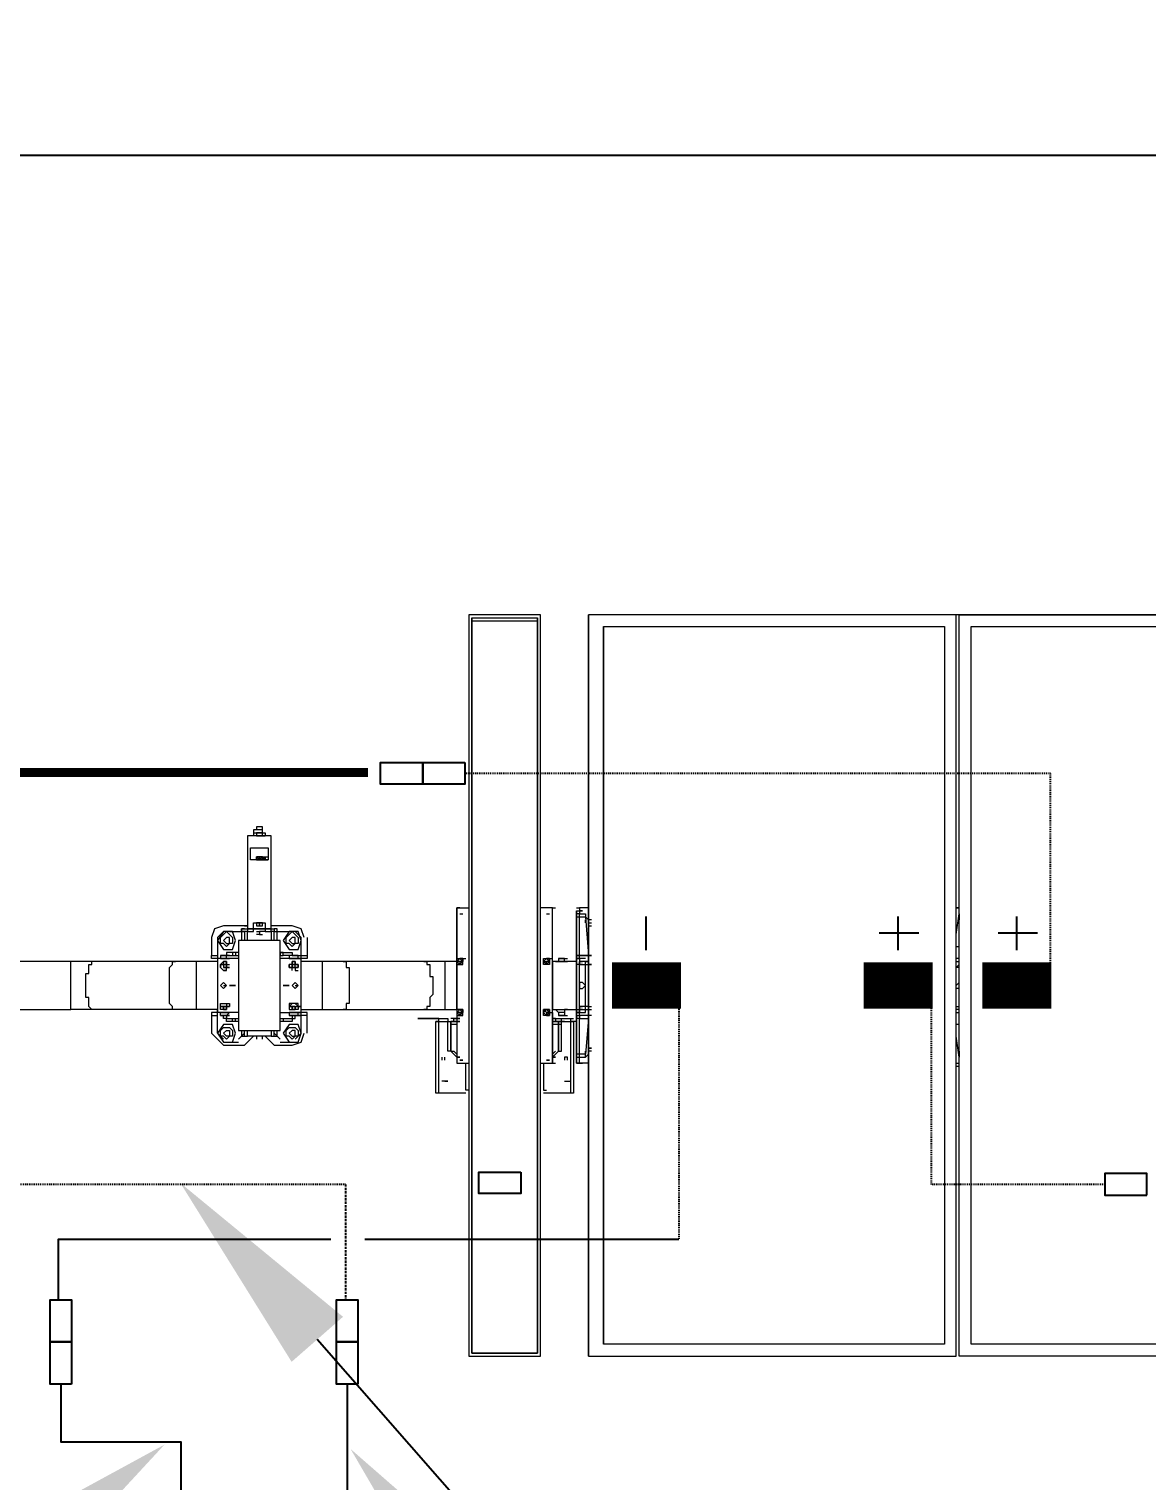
# Model space of a CAD drawing. Header units: feet. Extents: x -13743 to 68376, y -48 to 67763.
# Drawn here: x 4026 to 4147, y 4919.7 to 5076.9 of the extents above; entities that cross this region are included whole.
import ezdxf
from ezdxf import colors
from ezdxf.entities.mleader import LeaderData, LeaderLine
from ezdxf.lldxf.tags import DXFTag
from ezdxf.math import Vec2, Vec3

# ---------------------------------------------------------------- set-up
doc = ezdxf.new("R2010")
doc.units = ezdxf.units.FT
doc.header["$MEASUREMENT"] = 0
doc.linetypes.add('HIDDEN', pattern=[0.375, 0.25, -0.125])
for name, color, linetype in [('E-DC HARNESS-NEG', 170, 'DC HARNESS CABLE'), ('E-DC HARNESS-POS', 10, 'DC HARNESS CABLE'), ('E-HARN-COMP', 8, 'Continuous'), ('E-TRNK-CABL-NEG', 6, 'HIDDEN'), ('E-TRUNK-CABLE-POS', 6, 'HIDDEN'), ('G-ANNO-TEXT', 1, 'Continuous'), ('Polarity-Text', 7, 'Continuous')]:
    doc.layers.add(name, color=color, linetype=linetype)
doc.styles.add('NEI-A', font='arial.ttf')
doc.styles.get("Standard").update_dxf_attribs({"font": 'arial.ttf'})
tags = doc.linetypes.add('DC HARNESS CABLE', pattern='A,0.5,-0.2,["DH",Standard,S=0.1,R=0,X=-0.1,Y=-0.05],-0.2', length=0.9).pattern_tags.tags
tags[6] = DXFTag(74, 10)

# ---------------------------------------------------------------- blocks, each defined once
blk = doc.blocks.new('A$C47dfd34d')
at = {"lineweight": 5}
for points in [[(10.10292, 0.41332), (10.10292, 0), (10.14292, 0), (10.14292, 0.41332)], [(10.16959, 0.41332), (10.16959, 0), (10.37458, 0), (10.37458, 0.41332)], [(10.16959, 0), (10.16959, 0.41332)], [(10.58124, 0.41332), (10.58124, 0), (10.37624, 0), (10.37624, 0.41332)], [(10.36791, 0.40665), (10.36791, 0.00667), (10.17792, 0.00667), (10.17792, 0.40665)], [(10.17792, 0.00667), (10.17792, 0.40665)], [(10.38291, 0.40665), (10.57457, 0.40665), (10.57457, 0.00667), (10.38291, 0.00667)], [(9.98126, 0.28166), (9.98126, 0.28332), (9.99126, 0.28332), (9.99126, 0.27666), (9.98126, 0.27666)], [(9.98459, 0.27832), (9.98626, 0.27666), (9.98459, 0.27832), (9.98626, 0.27832)], [(9.98626, 0.27666), (9.98793, 0.27666), (9.98626, 0.27666), (9.98626, 0.27832), (9.98793, 0.27832), (9.98793, 0.27666), (9.98959, 0.27666), (9.98959, 0.27832), (9.98959, 0.27666), (9.98793, 0.27666), (9.98793, 0.27832), (9.98626, 0.27832)], [(9.98626, 0.27832), (9.98626, 0.27666)], [(9.98959, 0.27832), (9.98793, 0.27666), (9.98793, 0.27832)], [(9.98959, 0.27832), (9.98959, 0.27666), (9.98959, 0.27832), (9.98959, 0.27666), (9.98959, 0.27832), (9.98959, 0.27666)], [(9.99126, 0.27666), (9.98959, 0.27666)], [(10.37624, 0.24999), (10.37458, 0.24999)], [(9.97126, 0.23666), (9.96626, 0.23666), (9.96293, 0.23166), (9.96626, 0.22666), (9.97126, 0.22666), (9.97293, 0.23166)], [(9.96626, 0.22999), (9.96459, 0.22999), (9.96459, 0.23166), (9.96459, 0.23332), (9.96626, 0.23499), (9.96793, 0.23666), (9.96959, 0.23499), (9.97126, 0.23332), (9.97126, 0.23166), (9.97126, 0.22999), (9.96959, 0.22999), (9.96959, 0.23166), (9.96959, 0.23332), (9.96793, 0.23332), (9.96626, 0.23166), (9.96793, 0.22999), (9.96959, 0.22999), (9.96793, 0.22832)], [(9.98793, 0.23999), (9.98793, 0.24166), (9.98459, 0.24166), (9.98459, 0.23999), (9.98626, 0.23999)], [(9.98626, 0.24166), (9.98626, 0.23999)], [(9.99126, 0.23832), (9.98959, 0.23832)], [(10.00793, 0.23666), (10.00293, 0.23666), (9.99959, 0.23166), (10.00293, 0.22666), (10.00793, 0.22666), (10.00959, 0.23166)], [(10.00459, 0.22999), (10.00626, 0.22999), (10.00459, 0.22832), (10.00293, 0.22999), (10.00126, 0.22999), (10.00126, 0.23166), (10.00126, 0.23332), (10.00293, 0.23499), (10.00459, 0.23666), (10.00626, 0.23499), (10.00793, 0.23332), (10.00793, 0.23166), (10.00793, 0.22999), (10.00626, 0.22999), (10.00626, 0.23166), (10.00626, 0.23332), (10.00459, 0.23332), (10.00293, 0.23166)], [(10.16292, 0.24166), (10.16292, 0.23999)], [(9.99793, 0.18166), (9.99793, 0.23166), (9.97459, 0.23166), (9.97459, 0.18166)], [(9.96626, 0.22166), (9.96459, 0.22166)], [(9.96793, 0.22166), (9.96459, 0.22166)], [(9.96626, 0.21832), (9.96793, 0.21832), (9.96626, 0.21832), (9.96626, 0.21999), (9.96793, 0.21999), (9.96793, 0.21832)], [(9.96793, 0.22166), (9.96959, 0.22166)], [(9.99793, 0.22332), (9.99959, 0.22332), (9.99959, 0.22499), (9.99793, 0.22499)], [(10.00459, 0.22166), (10.00293, 0.22166)], [(10.00793, 0.22166), (10.00293, 0.22166)], [(10.00626, 0.22332), (10.00459, 0.22332), (10.00626, 0.22332), (10.00793, 0.22332), (10.00459, 0.22332)], [(10.00459, 0.21832), (10.00459, 0.21999), (10.00626, 0.21999), (10.00626, 0.21832)], [(10.00959, 0.22166), (10.00793, 0.22166)], [(10.09792, 0.22166), (10.09626, 0.21999), (10.09792, 0.21832), (10.09959, 0.21999)], [(10.09959, 0.21999), (10.09792, 0.21999)], [(10.14459, 0.21999), (10.14459, 0.22166), (10.14625, 0.22166), (10.14459, 0.21999), (10.14625, 0.21999), (10.14792, 0.21999), (10.14625, 0.21999), (10.14792, 0.21999), (10.14625, 0.21999), (10.14792, 0.21999), (10.14792, 0.21832), (10.14625, 0.21832), (10.14459, 0.21832)], [(10.14625, 0.22166), (10.14459, 0.21999), (10.14625, 0.21832), (10.14792, 0.21999)], [(10.14792, 0.21999), (10.14792, 0.22166), (10.14792, 0.21999), (10.14625, 0.21999), (10.14792, 0.21999), (10.14792, 0.21832), (10.14625, 0.21832), (10.14625, 0.21999)], [(10.15125, 0.21999), (10.15292, 0.21999)], [(10.15792, 0.21999), (10.15625, 0.21999)], [(9.96459, 0.21666), (9.96459, 0.21832)], [(10.00293, 0.21666), (10.00293, 0.21832)], [(10.00459, 0.21832), (10.00626, 0.21832), (10.00793, 0.21832), (10.00793, 0.21666), (10.00793, 0.21832), (10.00626, 0.21832)], [(9.96626, 0.20832), (9.96459, 0.20666), (9.96626, 0.20499), (9.96793, 0.20666)], [(9.96626, 0.20832), (9.96459, 0.20666), (9.96626, 0.20499), (9.96793, 0.20666)], [(9.96626, 0.20832), (9.96459, 0.20666), (9.96626, 0.20499), (9.96793, 0.20666)], [(9.96626, 0.20832), (9.96459, 0.20666), (9.96626, 0.20499), (9.96793, 0.20666)], [(10.00626, 0.20832), (10.00459, 0.20666), (10.00626, 0.20499), (10.00793, 0.20666)], [(10.00626, 0.20832), (10.00459, 0.20666), (10.00626, 0.20499), (10.00793, 0.20666)], [(10.00626, 0.20832), (10.00459, 0.20666), (10.00626, 0.20499), (10.00793, 0.20666)], [(10.00626, 0.20832), (10.00459, 0.20666), (10.00626, 0.20499), (10.00793, 0.20666)], [(10.16625, 0.20832), (10.16459, 0.20832), (10.16459, 0.20499), (10.16625, 0.20499), (10.16792, 0.20666)], [(9.96626, 0.19333), (9.96793, 0.19333), (9.96793, 0.19499), (9.96626, 0.19499), (9.96459, 0.19499), (9.96626, 0.19499)], [(9.96626, 0.19333), (9.96459, 0.19333), (9.96459, 0.19499), (9.96793, 0.19499), (9.96793, 0.19333)], [(9.96626, 0.19499), (9.96793, 0.19499), (9.96793, 0.19333), (9.96626, 0.19333)], [(10.00793, 0.19499), (10.00626, 0.19666), (10.00459, 0.19666), (10.00293, 0.19499), (10.00293, 0.19333), (10.00626, 0.19333), (10.00626, 0.19499)], [(10.00793, 0.19499), (10.00793, 0.19666), (10.00293, 0.19666), (10.00293, 0.19499)], [(10.00459, 0.19333), (10.00459, 0.19499), (10.00626, 0.19499), (10.00626, 0.19333)], [(10.00959, 0.19499), (10.00793, 0.19499)], [(9.99793, 0.18833), (9.99959, 0.18833), (9.99959, 0.18666), (9.99793, 0.18666)], [(10.00793, 0.18999), (10.00959, 0.18999), (10.00793, 0.18999), (10.00793, 0.19166), (10.00959, 0.19166), (10.00793, 0.19166), (10.00626, 0.19166), (10.00459, 0.19166), (10.00293, 0.19166), (10.00293, 0.18999), (10.00793, 0.18999), (10.00459, 0.18999), (10.00459, 0.18833), (10.00626, 0.18833), (10.00626, 0.18999), (10.00459, 0.18999), (10.00293, 0.18999)], [(10.08626, 0.18666), (10.08459, 0.18666)], [(10.09292, 0.18666), (10.09292, 0.16999), (10.09126, 0.16999), (10.09126, 0.18666)], [(10.09459, 0.18833), (10.09626, 0.18833)], [(10.09626, 0.18666), (10.09459, 0.18666), (10.09459, 0.18833), (10.09626, 0.18833)], [(10.09792, 0.19333), (10.09626, 0.19166), (10.09792, 0.18999), (10.09959, 0.19166)], [(10.14625, 0.19333), (10.14459, 0.19166), (10.14625, 0.18999), (10.14792, 0.19166)], [(10.15292, 0.18666), (10.15125, 0.18666), (10.14959, 0.18666)], [(10.15292, 0.18666), (10.15125, 0.18666)], [(10.15459, 0.18999), (10.15625, 0.18999), (10.15292, 0.18999)], [(10.15459, 0.18666), (10.15625, 0.18666), (10.15459, 0.18666), (10.15292, 0.18666)], [(10.16292, 0.19166), (10.16292, 0.18999)], [(9.97126, 0.18499), (9.96626, 0.18499), (9.96293, 0.17999), (9.96626, 0.17499), (9.97126, 0.17499), (9.97293, 0.17999)], [(9.96959, 0.17999), (9.96959, 0.17833), (9.96793, 0.17666), (9.96626, 0.17833), (9.96459, 0.17833), (9.96459, 0.17999), (9.96459, 0.18166), (9.96626, 0.18333), (9.96793, 0.18333), (9.96959, 0.18333), (9.97126, 0.18166), (9.97126, 0.17999), (9.97126, 0.17833), (9.96959, 0.17833), (9.96793, 0.17833), (9.96626, 0.17999), (9.96793, 0.18166), (9.96959, 0.18166)], [(10.00793, 0.18499), (10.00293, 0.18499), (9.99959, 0.17999), (10.00293, 0.17499), (10.00793, 0.17499), (10.00959, 0.17999)], [(10.00626, 0.17833), (10.00459, 0.17666), (10.00293, 0.17833), (10.00126, 0.17833), (10.00126, 0.17999), (10.00126, 0.18166), (10.00293, 0.18333), (10.00626, 0.18333), (10.00793, 0.18166), (10.00793, 0.17999), (10.00793, 0.17833), (10.00626, 0.17833), (10.00626, 0.17999), (10.00626, 0.18166), (10.00459, 0.18166), (10.00293, 0.17999), (10.00459, 0.17833)], [(10.16292, 0.17333), (10.16292, 0.17166), (10.16292, 0.16333)], [(10.17125, 0.17166), (10.16959, 0.17166)], [(10.09959, 0.16499), (10.09792, 0.16499)], [(10.14792, 0.16499), (10.14625, 0.16499)], [(10.16459, 0.16333), (10.16292, 0.16333), (10.16459, 0.16333), (10.16625, 0.16333)], [(10.14125, 0.00167), (10.10459, 0.00167)]]:
    blk.add_lwpolyline(points, close=True, dxfattribs=at)
for points in [[(11.61119, 0.41332), (10.16959, 0.41332)], [(10.10459, 0.40998), (10.10459, 0.00167), (10.10459, 0.41165), (10.10459, 0.40998), (10.14125, 0.40998)], [(10.10459, 0.41165), (10.14125, 0.41165)], [(10.14125, 0.41165), (10.14125, 0.00167), (10.14125, 0.41165)], [(9.98293, 0.29165), (9.98959, 0.29165), (9.98959, 0.28999), (9.98793, 0.28999), (9.98959, 0.28999), (9.98793, 0.28999), (9.98793, 0.29165), (9.98793, 0.29332), (9.98793, 0.29499), (9.98459, 0.29499), (9.98459, 0.29332)], [(9.98793, 0.29332), (9.98293, 0.29332), (9.98293, 0.29165), (9.98293, 0.28999)], [(9.98626, 0.29165), (9.98793, 0.29165), (9.98459, 0.29165), (9.98459, 0.28999), (9.98626, 0.28999), (9.98459, 0.28999), (9.98626, 0.28999), (9.98793, 0.28999), (9.98959, 0.28999), (9.98793, 0.28999), (9.98959, 0.28999), (9.98793, 0.28999), (9.98959, 0.28999), (9.98793, 0.28999), (9.98626, 0.28999), (9.98793, 0.28999), (9.98626, 0.28999), (9.98459, 0.28999), (9.98626, 0.28999), (9.98459, 0.28999), (9.98626, 0.28999), (9.98459, 0.28999)], [(9.98959, 0.23666), (9.99293, 0.23666), (9.99293, 0.23832), (9.99293, 0.28999), (9.97959, 0.28999), (9.97959, 0.23832), (9.98126, 0.23832)], [(9.98626, 0.28999), (9.98459, 0.28999), (9.98626, 0.28999)], [(9.98626, 0.27832), (9.98459, 0.27832)], [(9.98459, 0.27666), (9.98459, 0.27832)], [(9.98459, 0.27666), (9.98459, 0.27832), (9.98459, 0.27666)], [(9.98459, 0.27832), (9.98626, 0.27832)], [(9.98459, 0.27666), (9.98626, 0.27666)], [(9.98626, 0.27666), (9.98626, 0.27832), (9.98626, 0.27666)], [(9.98626, 0.27832), (9.98793, 0.27832)], [(9.98626, 0.27832), (9.98793, 0.27832)], [(9.98626, 0.27832), (9.98793, 0.27832)], [(9.98626, 0.27832), (9.98793, 0.27832)], [(9.98626, 0.27666), (9.98626, 0.27832)], [(9.98626, 0.27666), (9.98793, 0.27832), (9.98626, 0.27832)], [(9.98626, 0.27666), (9.98793, 0.27666)], [(9.98626, 0.27666), (9.98793, 0.27666)], [(9.98626, 0.27666), (9.98793, 0.27666)], [(9.98793, 0.27832), (9.98793, 0.27666), (9.98793, 0.27832)], [(9.98793, 0.27832), (9.98959, 0.27832), (9.98793, 0.27666), (9.98959, 0.27666), (9.98793, 0.27666)], [(9.98793, 0.27666), (9.98793, 0.27832), (9.98793, 0.27666), (9.98793, 0.27832), (9.98793, 0.27666), (9.98959, 0.27832)], [(9.98793, 0.27832), (9.98959, 0.27832)], [(9.98793, 0.27832), (9.98959, 0.27832)], [(9.98793, 0.27666), (9.98959, 0.27666)], [(9.98793, 0.27666), (9.98959, 0.27666)], [(9.98793, 0.27666), (9.98959, 0.27666), (9.98793, 0.27666)], [(9.98959, 0.27832), (9.98959, 0.27666), (9.98959, 0.27832)], [(9.98959, 0.27666), (9.98959, 0.27832), (9.98959, 0.27666)], [(9.98959, 0.27832), (9.99126, 0.27832)], [(9.98959, 0.27832), (9.99126, 0.27832)], [(10.09792, 0.24999), (10.09626, 0.24999), (10.09626, 0.16333), (10.09792, 0.16333)], [(10.09626, 0.22166), (10.09626, 0.24999), (10.10292, 0.24999)], [(10.09792, 0.24666), (10.09959, 0.24666)], [(10.14292, 0.16333), (10.14959, 0.16333), (10.14959, 0.24999), (10.14292, 0.24999)], [(10.14625, 0.22166), (10.14792, 0.22166), (10.14625, 0.22166), (10.14792, 0.22166), (10.14959, 0.22166), (10.14959, 0.24999), (10.15125, 0.24999)], [(10.14625, 0.24666), (10.14792, 0.24666)], [(10.16292, 0.24999), (10.16459, 0.24999), (10.16459, 0.24666), (10.16292, 0.24666)], [(10.16292, 0.24166), (10.16292, 0.24832), (10.16292, 0.24166)], [(10.16292, 0.24832), (10.16459, 0.24832), (10.16625, 0.24832), (10.16459, 0.24832)], [(10.16292, 0.24499), (10.16459, 0.24499), (10.16459, 0.24666), (10.16792, 0.24666), (10.16792, 0.24499), (10.16959, 0.22332), (10.16459, 0.22332), (10.16292, 0.22332), (10.16459, 0.22332), (10.16459, 0.24499), (10.16792, 0.24499), (10.16959, 0.24332), (10.16959, 0.22832)], [(10.16959, 0.24999), (10.16459, 0.24999)], [(10.16792, 0.24166), (10.16792, 0.24332)], [(10.17125, 0.24332), (10.16959, 0.24332), (10.16959, 0.24166), (10.16959, 0.23999), (10.17125, 0.23999)], [(10.37458, 0.23499), (10.37624, 0.24666), (10.37624, 0.24332)], [(9.96626, 0.23666), (9.96293, 0.23332), (9.96293, 0.21999), (9.95126, 0.21999), (9.9396, 0.21999), (9.89293, 0.21999), (9.88126, 0.21999)], [(9.97793, 0.23999), (9.97959, 0.23999), (9.96626, 0.23999), (9.96126, 0.23832), (9.95959, 0.23332), (9.95959, 0.22332), (9.96293, 0.22332)], [(9.96959, 0.23666), (9.97459, 0.23666), (9.97626, 0.23666), (9.97793, 0.23666), (9.97793, 0.23166)], [(9.97793, 0.23832), (9.97626, 0.23832), (9.97959, 0.23832), (9.97959, 0.23666), (9.98293, 0.23666), (9.98293, 0.23832), (9.98293, 0.24166), (9.98959, 0.24166), (9.98959, 0.23832), (9.98293, 0.23832), (9.98959, 0.23832), (9.98959, 0.23666), (9.98793, 0.23666), (9.98626, 0.23666), (9.98626, 0.23499), (9.98793, 0.23499)], [(9.97959, 0.23166), (9.97959, 0.23666), (9.97626, 0.23666), (9.97626, 0.23832), (9.97626, 0.23666), (9.97626, 0.23166)], [(9.97959, 0.23832), (9.98293, 0.23832), (9.97959, 0.23832)], [(9.98293, 0.23832), (9.98459, 0.23832)], [(9.98459, 0.23666), (9.98626, 0.23666), (9.98626, 0.23499), (9.98459, 0.23499)], [(9.99293, 0.23832), (9.98959, 0.23832), (9.99293, 0.23832)], [(10.01126, 0.23332), (10.00959, 0.23832), (10.00459, 0.23999), (9.99459, 0.23999), (9.99293, 0.23999)], [(9.99293, 0.23832), (9.99459, 0.23832), (9.99459, 0.23666), (9.99293, 0.23666), (9.99293, 0.23166)], [(9.99626, 0.23166), (9.99626, 0.23666), (9.99626, 0.23832), (9.99459, 0.23832)], [(9.99459, 0.23166), (9.99459, 0.23666), (9.99626, 0.23666), (9.99793, 0.23666), (10.00293, 0.23666)], [(10.00626, 0.17666), (10.00959, 0.17999), (10.00959, 0.19333), (10.02126, 0.19333), (10.03293, 0.19333), (10.07792, 0.19333), (10.08959, 0.19333), (10.09626, 0.19333), (10.09626, 0.19166), (10.09626, 0.18999), (10.09792, 0.18999), (10.09959, 0.18999), (10.09959, 0.19166), (10.09959, 0.19333), (10.09792, 0.19333), (10.09959, 0.19333), (10.09959, 0.19166), (10.09792, 0.19166), (10.09792, 0.18999), (10.09959, 0.18999), (10.09959, 0.19166), (10.09792, 0.19166), (10.09959, 0.19166), (10.09792, 0.19166), (10.09959, 0.19166), (10.09792, 0.19166), (10.09959, 0.19166), (10.09792, 0.19166), (10.09626, 0.19166), (10.09792, 0.19333), (10.09626, 0.19333), (10.09626, 0.21999), (10.09626, 0.21832), (10.09792, 0.21832), (10.09959, 0.21832), (10.09959, 0.21999), (10.09959, 0.22166), (10.09792, 0.22166), (10.09626, 0.21999), (10.08959, 0.21999), (10.07792, 0.21999), (10.03293, 0.21999), (10.00959, 0.21999), (10.00959, 0.23332), (10.00626, 0.23666)], [(10.16292, 0.22166), (10.16292, 0.23999), (10.16292, 0.22166)], [(10.16959, 0.24166), (10.17125, 0.24166)], [(10.16959, 0.23999), (10.16959, 0.23499)], [(10.01293, 0.23332), (10.01293, 0.22332), (10.01293, 0.22166), (10.00959, 0.22166)], [(10.37458, 0.22832), (10.37624, 0.22832)], [(9.84293, 0.19333), (9.84127, 0.19333), (9.84127, 0.19166), (9.8446, 0.19166), (9.84627, 0.19333), (9.8446, 0.19333), (9.88126, 0.19333), (9.88126, 0.21999), (9.8446, 0.21999), (9.8446, 0.22166), (9.84293, 0.22166), (9.8446, 0.22166), (9.84127, 0.22166), (9.8446, 0.22166), (9.84627, 0.22166), (9.8446, 0.22166), (9.84627, 0.22166)], [(9.89293, 0.19333), (9.89126, 0.19499), (9.89126, 0.19999), (9.8896, 0.19999), (9.8896, 0.20166), (9.8896, 0.20333), (9.8896, 0.20499), (9.8896, 0.20666), (9.8896, 0.20832), (9.8896, 0.20999), (9.8896, 0.21166), (9.8896, 0.21332), (9.89126, 0.21332), (9.89126, 0.21499), (9.89126, 0.21666), (9.89126, 0.21832), (9.89293, 0.21832), (9.89293, 0.21999)], [(9.9396, 0.19333), (9.93793, 0.19333), (9.93793, 0.19499), (9.93626, 0.19666), (9.93626, 0.19833), (9.93626, 0.19999), (9.93626, 0.20166), (9.93626, 0.20333), (9.93626, 0.20499), (9.93626, 0.20666), (9.93626, 0.20832), (9.93626, 0.20999), (9.93626, 0.21166), (9.93626, 0.21332), (9.93626, 0.21499), (9.93626, 0.21666), (9.93793, 0.21832), (9.93793, 0.21999), (9.9396, 0.21999)], [(9.95126, 0.19333), (9.95126, 0.21999)], [(9.97459, 0.22166), (9.96793, 0.22166), (9.96793, 0.22332), (9.96959, 0.22332), (9.96793, 0.22332), (9.96626, 0.22332), (9.96459, 0.22332), (9.96459, 0.22166), (9.96293, 0.22166), (9.96293, 0.19166), (9.95959, 0.19166), (9.95959, 0.18999), (9.96293, 0.18999)], [(9.96293, 0.22166), (9.95959, 0.22166), (9.95959, 0.22332)], [(9.96793, 0.22332), (9.96459, 0.22332), (9.96793, 0.22332), (9.96626, 0.22332)], [(9.96793, 0.22166), (9.96459, 0.22166), (9.96959, 0.22166)], [(9.96626, 0.21666), (9.96793, 0.21666), (9.96626, 0.21666), (9.96793, 0.21666), (9.96793, 0.21832), (9.96793, 0.21999), (9.96626, 0.21999), (9.96459, 0.21832), (9.96626, 0.21832), (9.96626, 0.21666), (9.96793, 0.21666), (9.96793, 0.21832), (9.96626, 0.21832), (9.96793, 0.21832), (9.96793, 0.21666)], [(9.97126, 0.22499), (9.96793, 0.22499), (9.96793, 0.22332), (9.97126, 0.22332)], [(9.97293, 0.22499), (9.97126, 0.22499), (9.97126, 0.22332), (9.97293, 0.22332)], [(9.97459, 0.22499), (9.97293, 0.22499), (9.97293, 0.22332), (9.97459, 0.22332)], [(9.99793, 0.22499), (9.99959, 0.22499), (10.00459, 0.22499), (10.00459, 0.22332), (9.99959, 0.22332)], [(10.00793, 0.22332), (10.00293, 0.22332), (10.00293, 0.22166), (9.99793, 0.22166)], [(10.00293, 0.22166), (10.00793, 0.22166)], [(10.00459, 0.21499), (10.00459, 0.21666), (10.00293, 0.21666), (10.00459, 0.21666), (10.00626, 0.21666), (10.00626, 0.21832), (10.00793, 0.21832), (10.00626, 0.21832), (10.00626, 0.21999), (10.00459, 0.21999), (10.00459, 0.21666), (10.00626, 0.21666), (10.00459, 0.21666), (10.00459, 0.21832), (10.00293, 0.21832)], [(10.00626, 0.22166), (10.00459, 0.22166)], [(10.01293, 0.17999), (10.01293, 0.18999), (10.01293, 0.19166), (10.00959, 0.19166), (10.00959, 0.22166), (10.00793, 0.22166), (10.00793, 0.22332), (10.00959, 0.22332), (10.01293, 0.22332)], [(10.02126, 0.21999), (10.02126, 0.19333)], [(10.03293, 0.21999), (10.03459, 0.21999), (10.03459, 0.21666), (10.03626, 0.21666), (10.03626, 0.21499), (10.03626, 0.21332), (10.03626, 0.21166), (10.03626, 0.20999), (10.03626, 0.20832), (10.03626, 0.20666), (10.03626, 0.20499), (10.03626, 0.20333), (10.03626, 0.20166), (10.03626, 0.19999), (10.03626, 0.19833), (10.03626, 0.19666), (10.03459, 0.19666), (10.03459, 0.19499), (10.03459, 0.19333), (10.03293, 0.19333)], [(10.07792, 0.21999), (10.07959, 0.21999), (10.07959, 0.21832), (10.08126, 0.21832), (10.08126, 0.21666), (10.08126, 0.21499), (10.08126, 0.21332), (10.08126, 0.21166), (10.08292, 0.21166), (10.08292, 0.20999), (10.08292, 0.20832), (10.08292, 0.20666), (10.08292, 0.20499), (10.08292, 0.20333), (10.08292, 0.20166), (10.08126, 0.19999), (10.08126, 0.19833), (10.08126, 0.19666), (10.08126, 0.19499), (10.07959, 0.19499), (10.07959, 0.19333), (10.07792, 0.19333)], [(10.08959, 0.21999), (10.08959, 0.19333)], [(10.09959, 0.22166), (10.09959, 0.21999), (10.09792, 0.21999), (10.09792, 0.21832), (10.09959, 0.21832), (10.09959, 0.21999), (10.09792, 0.21999), (10.09626, 0.21999), (10.09626, 0.22166), (10.09792, 0.22166), (10.09959, 0.22166), (10.10126, 0.22166)], [(10.09626, 0.22166), (10.09626, 0.22166)], [(10.09626, 0.21999), (10.09626, 0.21999)], [(10.09792, 0.22166), (10.09792, 0.22166)], [(10.09792, 0.21999), (10.09959, 0.21999)], [(10.09792, 0.21999), (10.09959, 0.21999)], [(10.09792, 0.21999), (10.09959, 0.21999)], [(10.09792, 0.21999), (10.09959, 0.21999)], [(10.09959, 0.22166), (10.09959, 0.22166)], [(10.09959, 0.21999), (10.09959, 0.21999)], [(10.14459, 0.22166), (10.14459, 0.22166)], [(10.14459, 0.21999), (10.14459, 0.21999)], [(10.14625, 0.22166), (10.14625, 0.22166)], [(10.14792, 0.22166), (10.14792, 0.22166)], [(10.14792, 0.21999), (10.14792, 0.21999)], [(10.15625, 0.22166), (10.15459, 0.22166), (10.15292, 0.22166), (10.15459, 0.22166), (10.15292, 0.22166), (10.15625, 0.22166), (10.15292, 0.22166), (10.15292, 0.21999), (10.15625, 0.21999), (10.15125, 0.21999), (10.14959, 0.21999), (10.14959, 0.19333), (10.15125, 0.19333), (10.15625, 0.19333)], [(10.15125, 0.21999), (10.15625, 0.21999)], [(10.16292, 0.21999), (10.15625, 0.21999), (10.15625, 0.22166), (10.15792, 0.22166)], [(10.16292, 0.22166), (10.16292, 0.21999), (10.16292, 0.22166)], [(10.16792, 0.22166), (10.16459, 0.22166), (10.16292, 0.22166), (10.16459, 0.22166), (10.16459, 0.21832), (10.16292, 0.21832)], [(10.16959, 0.16333), (10.16459, 0.16333), (10.16459, 0.16666), (10.16792, 0.16666), (10.16792, 0.16833), (10.16459, 0.16833), (10.16459, 0.18833), (10.16292, 0.18833), (10.16292, 0.18999), (10.16459, 0.18999), (10.16459, 0.19166), (10.16792, 0.19166), (10.16792, 0.21999), (10.16959, 0.21999), (10.16459, 0.21999), (10.16625, 0.21999)], [(10.16292, 0.21999), (10.16292, 0.19333), (10.16292, 0.21999)], [(10.16459, 0.22166), (10.16459, 0.22332), (10.16625, 0.22332)], [(10.16459, 0.22332), (10.16959, 0.22332), (10.17125, 0.22332), (10.16959, 0.22332), (10.16959, 0.21999), (10.16959, 0.21832), (10.17125, 0.21832)], [(10.16959, 0.19499), (10.16459, 0.19499), (10.16459, 0.21832), (10.16625, 0.21832), (10.16459, 0.21832), (10.16459, 0.21999)], [(10.37624, 0.22166), (10.37458, 0.22166)], [(10.37458, 0.21999), (10.37624, 0.21999)], [(9.96626, 0.21499), (9.96459, 0.21666)], [(9.96793, 0.21499), (9.96626, 0.21499), (9.96793, 0.21499), (9.96793, 0.21666), (9.96959, 0.21666), (9.96793, 0.21666), (9.96793, 0.21832), (9.96959, 0.21832)], [(9.96626, 0.21666), (9.96626, 0.21666)], [(10.00459, 0.21666), (10.00626, 0.21666), (10.00793, 0.21666), (10.00626, 0.21666), (10.00626, 0.21499), (10.00793, 0.21499)], [(10.00626, 0.21832), (10.00793, 0.21832)], [(10.00626, 0.21666), (10.00626, 0.21666)], [(10.09626, 0.21832), (10.09626, 0.21832)], [(10.09792, 0.21832), (10.09792, 0.21832)], [(10.09959, 0.21832), (10.09959, 0.21832)], [(10.14459, 0.21832), (10.14459, 0.21832)], [(10.14625, 0.21832), (10.14625, 0.21832)], [(10.14792, 0.21832), (10.14792, 0.21832)], [(10.16625, 0.21832), (10.16459, 0.21832), (10.16959, 0.21832), (10.17125, 0.21832), (10.16959, 0.21832)], [(10.37624, 0.21666), (10.37458, 0.21666), (10.37624, 0.21832)], [(9.96626, 0.20666), (9.96793, 0.20666)], [(9.97293, 0.20666), (9.96959, 0.20666), (9.97293, 0.20666)], [(10.00293, 0.20666), (9.99959, 0.20666), (10.00293, 0.20666)], [(10.00626, 0.20666), (10.00793, 0.20666)], [(10.37458, 0.20666), (10.37624, 0.20832)], [(10.37624, 0.20499), (10.37458, 0.20499)], [(9.96793, 0.19333), (9.96793, 0.19499), (9.96959, 0.19499), (9.96793, 0.19499), (9.96459, 0.19499), (9.96459, 0.19666), (9.96793, 0.19666), (9.96793, 0.19499), (9.96626, 0.19499)], [(9.96459, 0.19666), (9.96793, 0.19666)], [(9.96459, 0.19499), (9.96459, 0.19666), (9.96959, 0.19666), (9.96959, 0.19499), (9.96793, 0.19499)], [(10.00626, 0.19499), (10.00793, 0.19499), (10.00793, 0.19333), (10.00626, 0.19333), (10.00459, 0.19333), (10.00459, 0.19499), (10.00626, 0.19499), (10.00459, 0.19499), (10.00293, 0.19499), (10.00459, 0.19499), (10.00459, 0.19333)], [(10.00793, 0.19666), (10.00459, 0.19666)], [(10.15125, 0.19333), (10.15625, 0.19333), (10.16292, 0.19333), (10.16459, 0.19333), (10.16459, 0.19499), (10.16625, 0.19499), (10.16459, 0.19499), (10.16459, 0.19333), (10.16459, 0.19166), (10.16292, 0.19166), (10.16459, 0.19166), (10.16459, 0.19333)], [(10.16625, 0.19333), (10.16459, 0.19333), (10.16959, 0.19333), (10.16959, 0.19499), (10.17125, 0.19499)], [(10.37458, 0.19499), (10.37624, 0.19499)], [(9.96626, 0.17666), (9.96293, 0.17999), (9.96293, 0.19333), (9.9396, 0.19333), (9.89293, 0.19333), (9.88126, 0.19333)], [(9.95959, 0.18999), (9.95959, 0.17999), (9.96626, 0.17333), (9.97793, 0.17333), (9.98293, 0.17833)], [(9.96793, 0.18999), (9.96459, 0.18999), (9.96626, 0.18999), (9.96459, 0.18999), (9.96459, 0.19166), (9.96626, 0.19166), (9.96793, 0.19166), (9.96459, 0.19166), (9.96293, 0.19166)], [(9.96959, 0.19166), (9.96459, 0.19166), (9.96626, 0.19166)], [(9.96459, 0.18999), (9.96793, 0.18999), (9.96459, 0.18999)], [(9.97459, 0.19166), (9.96793, 0.19166), (9.96959, 0.19166), (9.96793, 0.18999), (9.96959, 0.18999), (9.96793, 0.18999), (9.96793, 0.18833), (9.96626, 0.18833), (9.96626, 0.18999)], [(9.97126, 0.18666), (9.96793, 0.18666), (9.96793, 0.18833), (9.97126, 0.18833)], [(9.97293, 0.18666), (9.97126, 0.18666), (9.97126, 0.18833), (9.97293, 0.18833)], [(9.97459, 0.18666), (9.97293, 0.18666), (9.97293, 0.18833), (9.97459, 0.18833)], [(9.99793, 0.19166), (10.00293, 0.19166), (10.00793, 0.19166), (10.00293, 0.19166)], [(9.99959, 0.18833), (10.00459, 0.18833), (10.00459, 0.18666), (9.99959, 0.18666), (9.99793, 0.18666)], [(10.01293, 0.18999), (10.00959, 0.18999)], [(10.07459, 0.18833), (10.07626, 0.18833), (10.07459, 0.18833)], [(10.07626, 0.18833), (10.07792, 0.18833)], [(10.08292, 0.18833), (10.07626, 0.18833), (10.08292, 0.18833)], [(10.08292, 0.18833), (10.08626, 0.18833), (10.08292, 0.18833)], [(10.08626, 0.14666), (10.08459, 0.14666), (10.08459, 0.18666), (10.08626, 0.18666), (10.08626, 0.18833), (10.09126, 0.18833), (10.09126, 0.18666), (10.09292, 0.18666), (10.09459, 0.18666), (10.09292, 0.18666), (10.09459, 0.18666), (10.09292, 0.18666), (10.09459, 0.18666), (10.09292, 0.18666), (10.09459, 0.18666), (10.09626, 0.18666), (10.09792, 0.18666), (10.09626, 0.18666), (10.09792, 0.18666), (10.09626, 0.18666), (10.09792, 0.18666), (10.09626, 0.18666), (10.09459, 0.18666), (10.09626, 0.18666), (10.09459, 0.18666), (10.09626, 0.18666), (10.09459, 0.18666), (10.09626, 0.18666), (10.09459, 0.18666), (10.09292, 0.18666), (10.09459, 0.18666), (10.09459, 0.18833), (10.09626, 0.18833), (10.09792, 0.18833), (10.09626, 0.18833), (10.09459, 0.18833), (10.09292, 0.18833)], [(10.08626, 0.18833), (10.08459, 0.18833)], [(10.10126, 0.14666), (10.08626, 0.14666), (10.08626, 0.18666), (10.09126, 0.18666)], [(10.09292, 0.16999), (10.09292, 0.18499), (10.09292, 0.18666), (10.09459, 0.18666)], [(10.09292, 0.18666), (10.09626, 0.18666)], [(10.09459, 0.18666), (10.09459, 0.18666)], [(10.09626, 0.19333), (10.09626, 0.19333)], [(10.09626, 0.19166), (10.09626, 0.19166)], [(10.09626, 0.19166), (10.09626, 0.16333), (10.10292, 0.16333)], [(10.09626, 0.18999), (10.09626, 0.18999)], [(10.09626, 0.18666), (10.09626, 0.18666)], [(10.09792, 0.19333), (10.09792, 0.19333)], [(10.09792, 0.18999), (10.09792, 0.18999)], [(10.09959, 0.19333), (10.09959, 0.19333)], [(10.09959, 0.19166), (10.09959, 0.19166)], [(10.09959, 0.18999), (10.09959, 0.18999)], [(10.14459, 0.19333), (10.14459, 0.19333)], [(10.14792, 0.19166), (10.14792, 0.19333), (10.14625, 0.19333), (10.14792, 0.19333), (10.14792, 0.19166), (10.14792, 0.18999), (10.14625, 0.18999), (10.14459, 0.18999), (10.14459, 0.19166), (10.14459, 0.19333), (10.14625, 0.19333), (10.14459, 0.19333), (10.14625, 0.19166), (10.14792, 0.19166), (10.14625, 0.19166), (10.14792, 0.19166), (10.14625, 0.19166), (10.14792, 0.19166), (10.14625, 0.19166), (10.14625, 0.18999), (10.14792, 0.18999), (10.14792, 0.19166), (10.14625, 0.19166), (10.14792, 0.19166), (10.14959, 0.19166), (10.14959, 0.16333), (10.15125, 0.16333)], [(10.14459, 0.19166), (10.14459, 0.19166)], [(10.14459, 0.18999), (10.14459, 0.18999)], [(10.15459, 0.18499), (10.15292, 0.18499), (10.15292, 0.16999), (10.15459, 0.16999), (10.15459, 0.18666), (10.15959, 0.18666), (10.15959, 0.14666), (10.14459, 0.14666)], [(10.14625, 0.19333), (10.14625, 0.19333)], [(10.14625, 0.18999), (10.14625, 0.18999)], [(10.14792, 0.19333), (10.14792, 0.19333)], [(10.14792, 0.19166), (10.14792, 0.19166)], [(10.14792, 0.18999), (10.14792, 0.18999)], [(10.14959, 0.18833), (10.15125, 0.18833), (10.15125, 0.18666)], [(10.15125, 0.18833), (10.14959, 0.18833)], [(10.14959, 0.18833), (10.15125, 0.18833), (10.15292, 0.18833), (10.15459, 0.18833)], [(10.15292, 0.18666), (10.14959, 0.18666), (10.15125, 0.18666), (10.15292, 0.18666), (10.15292, 0.18499), (10.15292, 0.18666), (10.15459, 0.18666), (10.15292, 0.18666), (10.15459, 0.18666), (10.15459, 0.18833), (10.15959, 0.18833), (10.15959, 0.18666), (10.16125, 0.18666), (10.16125, 0.14666), (10.15959, 0.14666)], [(10.14959, 0.18666), (10.14959, 0.18666)], [(10.14959, 0.18666), (10.14959, 0.18666)], [(10.14959, 0.18666), (10.15125, 0.18666)], [(10.14959, 0.18666), (10.15125, 0.18666)], [(10.14959, 0.18666), (10.15125, 0.18666), (10.15292, 0.18666)], [(10.14959, 0.18666), (10.15125, 0.18666)], [(10.15792, 0.19333), (10.15625, 0.19333), (10.15625, 0.19166), (10.15292, 0.19166), (10.15125, 0.19333), (10.15292, 0.19333)], [(10.15125, 0.18833), (10.15125, 0.18666)], [(10.15125, 0.18666), (10.15292, 0.18666)], [(10.15125, 0.18666), (10.15292, 0.18666)], [(10.15125, 0.18666), (10.15292, 0.18666)], [(10.15125, 0.18666), (10.15292, 0.18666)], [(10.15125, 0.18666), (10.15292, 0.18666)], [(10.15292, 0.19166), (10.15292, 0.18999), (10.15459, 0.18999), (10.15292, 0.18999), (10.15625, 0.18999)], [(10.15625, 0.19166), (10.15625, 0.18999), (10.15792, 0.18999)], [(10.15959, 0.18833), (10.16125, 0.18833)], [(10.16292, 0.18666), (10.16125, 0.18666), (10.15959, 0.18666)], [(10.16292, 0.19166), (10.16292, 0.19333), (10.16292, 0.19166)], [(10.16292, 0.18999), (10.16292, 0.17333), (10.16292, 0.18999)], [(10.16459, 0.19166), (10.16459, 0.19166)], [(10.16959, 0.18833), (10.16959, 0.18999), (10.16459, 0.18999), (10.16459, 0.18833), (10.16959, 0.18833), (10.16792, 0.16833), (10.16792, 0.16999)], [(10.17125, 0.18999), (10.16959, 0.18999), (10.16959, 0.19333), (10.16959, 0.19166)], [(10.16959, 0.19333), (10.17125, 0.19333)], [(10.37624, 0.19333), (10.37458, 0.19333)], [(10.37458, 0.19166), (10.37624, 0.19166)], [(9.97459, 0.17666), (9.97793, 0.17999)], [(9.97626, 0.18166), (9.97626, 0.17833), (9.97793, 0.17833), (9.97959, 0.17833)], [(9.97793, 0.17833), (9.97793, 0.18166)], [(9.99293, 0.18166), (9.99293, 0.17833), (9.97959, 0.17833), (9.97959, 0.18166)], [(9.98459, 0.17833), (9.98459, 0.17666)], [(9.98793, 0.17666), (9.98793, 0.17833)], [(9.98959, 0.17833), (9.99459, 0.17333), (10.00459, 0.17333), (10.00959, 0.17499), (10.01126, 0.17999)], [(9.99293, 0.17833), (9.99459, 0.17833), (9.99626, 0.17833), (9.99626, 0.18166)], [(9.99459, 0.17833), (9.99459, 0.18166)], [(9.99459, 0.17999), (9.99793, 0.17666)], [(10.09626, 0.18499), (10.09292, 0.18499)], [(10.14959, 0.16666), (10.14959, 0.16833), (10.15125, 0.16999), (10.14959, 0.16833), (10.14959, 0.16666), (10.15125, 0.16666), (10.14959, 0.16666), (10.15292, 0.16999), (10.15292, 0.18499), (10.14959, 0.18499)], [(10.16959, 0.16999), (10.16959, 0.18499)], [(10.17125, 0.16999), (10.16959, 0.16999), (10.16959, 0.17166), (10.16959, 0.17333), (10.16959, 0.17833)], [(10.37624, 0.18499), (10.37458, 0.18499)], [(10.37624, 0.16999), (10.37624, 0.16666), (10.37458, 0.17833)], [(9.96626, 0.17499), (9.96793, 0.17499)], [(9.96959, 0.17499), (9.97459, 0.17499)], [(9.99793, 0.17499), (10.00293, 0.17499)], [(10.00626, 0.17499), (10.00793, 0.17499)], [(10.09459, 0.16999), (10.09626, 0.16833), (10.09626, 0.16666), (10.09792, 0.16666), (10.09626, 0.16666), (10.09292, 0.16999), (10.09459, 0.16999), (10.09626, 0.16833), (10.09626, 0.16666)], [(10.08792, 0.16666), (10.08792, 0.16499)], [(10.08959, 0.16499), (10.08959, 0.16666)], [(10.09626, 0.16833), (10.09626, 0.16833)], [(10.10292, 0.14833), (10.10126, 0.14833), (10.10126, 0.16333)], [(10.14459, 0.16333), (10.14459, 0.14833), (10.14625, 0.14833)], [(10.14959, 0.16833), (10.14959, 0.16833)], [(10.15792, 0.16499), (10.15792, 0.16666), (10.15625, 0.16666), (10.15625, 0.16499)], [(10.16292, 0.16666), (10.16459, 0.16666), (10.16459, 0.16833), (10.16292, 0.16833)], [(10.16792, 0.16666), (10.16959, 0.16833)], [(10.37458, 0.16333), (10.37624, 0.16333)], [(10.37624, 0.16666), (10.37624, 0.16666)], [(10.37458, 0.16166), (10.37624, 0.16166)], [(10.08959, 0.15333), (10.09126, 0.15333), (10.08959, 0.15333), (10.08792, 0.15333)], [(10.15625, 0.15333), (10.15792, 0.15333), (10.15959, 0.15333)]]:
    blk.add_lwpolyline(points, dxfattribs=at)

msp = doc.modelspace()

# ---------------------------------------------------------------- linework, layer by layer
at = {"layer": 'E-DC HARNESS-NEG', "ltscale": 0.5}
msp.add_lwpolyline([(4029.39, 4930.15), (4029.39, 4923.91), (4042.39, 4923.91), (4042.39, 4906.53)], dxfattribs=at)
at = {"layer": 'E-DC HARNESS-POS', "ltscale": 0.5}
msp.add_lwpolyline([(4060.39, 4930.15), (4060.39, 4918.53)], dxfattribs=at)
at = {"layer": 'E-HARN-COMP'}
for points in [[(4068.58, 4997.45), (4068.58, 4995.13), (4064.02, 4995.13), (4064.02, 4997.45)], [(4073.14, 4997.45), (4073.14, 4995.13), (4068.58, 4995.13), (4068.58, 4997.45)], [(4079.2, 4953.11), (4079.2, 4950.79), (4074.64, 4950.79), (4074.64, 4953.11)], [(4146.99, 4950.62), (4146.99, 4952.95), (4142.43, 4952.95), (4142.43, 4950.62)], [(4030.56, 4934.71), (4028.23, 4934.71), (4028.23, 4939.28), (4030.56, 4939.28)], [(4061.55, 4934.71), (4059.23, 4934.71), (4059.23, 4939.28), (4061.55, 4939.28)], [(4030.56, 4930.15), (4028.23, 4930.15), (4028.23, 4934.71), (4030.56, 4934.71)], [(4061.55, 4930.15), (4059.23, 4930.15), (4059.23, 4934.71), (4061.55, 4934.71)]]:
    msp.add_lwpolyline(points, close=True, dxfattribs=at)
at = {"layer": 'E-HARN-COMP', "const_width": 5}
for points in [[(4089.09, 4973.32), (4096.55, 4973.32)], [(4116.32, 4973.32), (4123.78, 4973.32)], [(4136.63, 4973.32), (4129.17, 4973.32)]]:
    msp.add_lwpolyline(points, dxfattribs=at)
at = {"layer": 'E-TRNK-CABL-NEG', "color": 7, "linetype": 'Continuous', "ltscale": 0.1, "const_width": 1}
msp.add_lwpolyline([(4015.86, 4996.38), (4062.65, 4996.38)], dxfattribs=at)
at = {"layer": 'E-TRNK-CABL-NEG', "ltscale": 0.1}
msp.add_lwpolyline([(4096.31, 4972.18), (4096.31, 4945.82)], dxfattribs=at)
at = {"layer": 'E-TRNK-CABL-NEG', "linetype": 'Continuous', "ltscale": 0.1}
msp.add_lwpolyline([(4029.39, 4934.71), (4029.39, 4934.71)], dxfattribs=at)
at = {"layer": 'E-TRUNK-CABLE-POS', "ltscale": 0.1}
for points in [[(4136.55, 4974.76), (4136.55, 4996.29), (4073.14, 4996.29)], [(4142.43, 4951.78), (4123.67, 4951.78), (4123.67, 4973.32)]]:
    msp.add_lwpolyline(points, dxfattribs=at)
at = {"layer": 'E-TRUNK-CABLE-POS', "linetype": 'Continuous', "ltscale": 0.1}
for points in [[(4030.04, 4934.71), (4030.04, 4934.71)], [(4060.39, 4934.71), (4060.39, 4934.71)]]:
    msp.add_lwpolyline(points, dxfattribs=at)
at = {"layer": 'G-ANNO-TEXT', "flags": 128}
msp.add_lwpolyline([(3388.56, 5049.61, -0.298343), (3407.07, 5063.25), (3912.02, 5063.25, 0.298343), (3930.53, 5076.9, 0.298343), (3949.03, 5063.25), (4613.34, 5063.25, -0.298343), (4631.84, 5049.61)], format="xyb", dxfattribs=at)
at = {"layer": 'Polarity-Text'}
for p, q in [((4092.74, 4980.78), (4092.74, 4977.16)), ((4120.01, 4980.78), (4120.01, 4977.16)), ((4132.86, 4980.78), (4132.86, 4977.16)), ((4122.29, 4978.97), (4118.01, 4978.97)), ((4135.14, 4978.97), (4130.87, 4978.97))]:
    msp.add_line(p, q, dxfattribs=at)

# ---------------------------------------------------------------- next in the draw order: leaders
at = {"layer": 'G-ANNO-TEXT'}
ml = msp.add_multileader_mtext('Standard', dxfattribs=at)
ml.set_content('MOTOR GAP STRING JUMPER', color=256, style='NEI-A')
ml.set_leader_properties()
ml.build(insert=Vec2(0, 0))
ml.multileader.update_dxf_attribs({"dogleg_length": 0.36, "arrow_head_size": 22.51})
ctx = ml.context
ctx.base_point, ctx.char_height, ctx.arrow_head_size, ctx.landing_gap_size, ctx.plane_origin, ctx.plane_x_axis, ctx.plane_y_axis = Vec3(4173.78, 4755.75, -22.9), 20, 22.51, 23.05, Vec3(-1523.53, -2684.37, -22.9), Vec3(0, -1), Vec3(1, 0)
notes = []
notes.append((ctx, [(0, (1, 1, 0), (4173.78, 4801.85, -22.9), (0, -1), 46.1, [(0, [(4042.34, 4951.93, -22.9)], 0, [])])]))
ctx.mtext.insert, ctx.mtext.text_direction, ctx.mtext.rotation, ctx.mtext.width, ctx.mtext.flow_direction = Vec3(4183.95, 4732.7, -22.9), Vec3(0, -1), 4.712389, 406.5438, 5
ctx.mtext.has_bg_fill, ctx.mtext.bg_color, ctx.mtext.bg_scale_factor, ctx.mtext.bg_transparency, ctx.mtext.use_window_bg_color = 1, -1073741824, 1.5, 0, 1
ml = msp.add_multileader_mtext('Standard', dxfattribs=at)
ml.set_content('(-) SHORT BLA HARNESS ', color=256, style='NEI-A')
ml.set_leader_properties()
ml.build(insert=Vec2(0, 0))
ml.multileader.update_dxf_attribs({"dogleg_length": 0.36, "arrow_head_size": 22.51})
ctx = ml.context
ctx.base_point, ctx.char_height, ctx.arrow_head_size, ctx.landing_gap_size, ctx.plane_origin, ctx.plane_x_axis, ctx.plane_y_axis = Vec3(3935.31, 4795.44, -22.9), 20, 22.51, 23.05, Vec3(-1641.47, -2644.68, -22.9), Vec3(0, -1), Vec3(1, 0)
notes.append((ctx, [(0, (1, 1, 0), (3935.31, 4841.54, -22.9), (0, -1), 46.1, [(1, [(4040.62, 4923.59, -22.9)], 0, [])])]))
ctx.mtext.insert, ctx.mtext.text_direction, ctx.mtext.rotation, ctx.mtext.width, ctx.mtext.flow_direction = Vec3(3948.25, 4772.39, -22.9), Vec3(0, -1), 4.712389, 451.5779, 5
ctx.mtext.has_bg_fill, ctx.mtext.bg_color, ctx.mtext.bg_scale_factor, ctx.mtext.bg_transparency, ctx.mtext.use_window_bg_color = 1, -1073741824, 1.5, 0, 1
for ctx, leaders in notes:
    for number, flags, end, landing, length, lines in leaders:
        leader = LeaderData()
        leader.index, (leader.has_last_leader_line, leader.has_dogleg_vector, leader.attachment_direction) = number, flags
        leader.last_leader_point, leader.dogleg_vector, leader.dogleg_length = Vec3(end), Vec3(landing), length
        for number, points, colour, breaks in lines:
            line = LeaderLine()
            line.index, line.vertices, line.color, line.breaks = number, Vec3.list(points), colors.encode_raw_color(colour), breaks
            leader.lines.append(line)
        ctx.leaders.append(leader)

# ---------------------------------------------------------------- next in the draw order: linework, layer by layer
at = {"layer": 'E-DC HARNESS-NEG', "ltscale": 0.5}
for points in [[(4058.64, 4945.82), (4029.11, 4945.82), (4029.11, 4939.28)], [(4096.31, 4945.82), (4062.3, 4945.82)]]:
    msp.add_lwpolyline(points, dxfattribs=at)
at = {"layer": 'E-TRUNK-CABLE-POS', "ltscale": 0.1}
msp.add_lwpolyline([(4060.23, 4951.78), (3964.9, 4951.78), (3964.9, 4973.32)], dxfattribs=at)
at = {"layer": 'E-TRUNK-CABLE-POS'}
msp.add_lwpolyline([(4060.23, 4951.78), (4060.23, 4939.36)], dxfattribs=at)

# ---------------------------------------------------------------- next in the draw order: block references
at = {"xscale": 194.318304, "yscale": 194.318304, "zscale": 194.318304}
msp.add_blockref('A$C47dfd34d', (2110.38, 4933.16), dxfattribs=at)

# ---------------------------------------------------------------- next in the draw order: leaders
at = {"layer": 'G-ANNO-TEXT'}
ml = msp.add_multileader_mtext('Standard', dxfattribs=at)
ml.set_content('(+) SHORT BLA HARNESS', color=256, style='NEI-A')
ml.set_leader_properties()
ml.build(insert=Vec2(0, 0))
ml.multileader.update_dxf_attribs({"dogleg_length": 0.36, "arrow_head_size": 22.51})
ctx = ml.context
ctx.base_point, ctx.char_height, ctx.arrow_head_size, ctx.landing_gap_size, ctx.plane_origin, ctx.plane_x_axis, ctx.plane_y_axis = Vec3(4116.15, 4809.93, -22.9), 20, 22.51, 23.05, Vec3(-1446.25, -2630.19, -22.9), Vec3(0, -1), Vec3(1, 0)
notes = []
notes.append((ctx, [(0, (1, 1, 0), (4116.15, 4856.03, -22.9), (0, -1), 46.1, [(1, [(4060.77, 4923.12, -22.9)], 0, [])])]))
ctx.mtext.insert, ctx.mtext.text_direction, ctx.mtext.rotation, ctx.mtext.width, ctx.mtext.flow_direction = Vec3(4129.09, 4786.88, -22.9), Vec3(0, -1), 4.712389, 451.5779, 5
ctx.mtext.has_bg_fill, ctx.mtext.bg_color, ctx.mtext.bg_scale_factor, ctx.mtext.bg_transparency, ctx.mtext.use_window_bg_color = 1, -1073741824, 1.5, 0, 1
for ctx, leaders in notes:
    for number, flags, end, landing, length, lines in leaders:
        leader = LeaderData()
        leader.index, (leader.has_last_leader_line, leader.has_dogleg_vector, leader.attachment_direction) = number, flags
        leader.last_leader_point, leader.dogleg_vector, leader.dogleg_length = Vec3(end), Vec3(landing), length
        for number, points, colour, breaks in lines:
            line = LeaderLine()
            line.index, line.vertices, line.color, line.breaks = number, Vec3.list(points), colors.encode_raw_color(colour), breaks
            leader.lines.append(line)
        ctx.leaders.append(leader)

doc.saveas('drawing.dxf')
